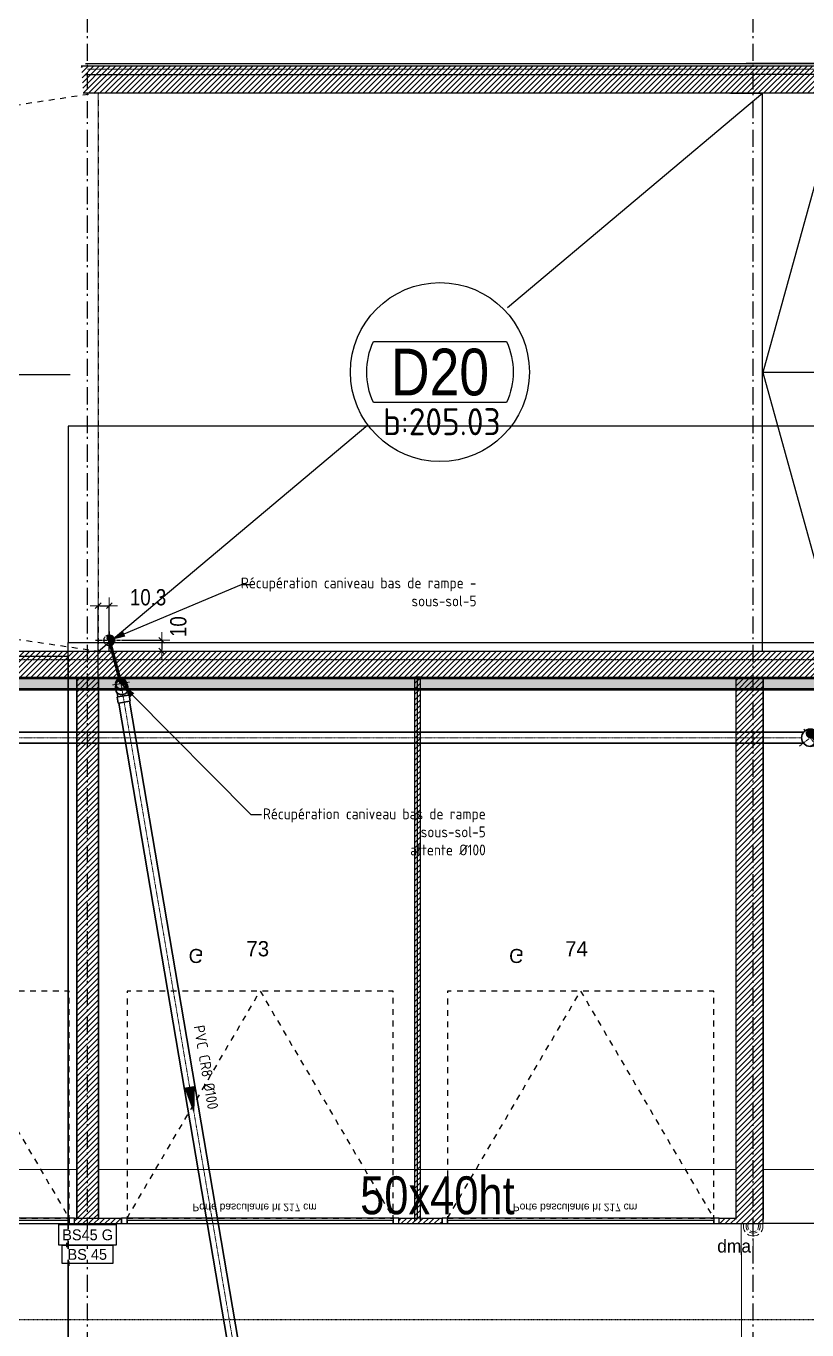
# Model space of a CAD drawing. Header units: centimetres. Extents: x 2097 to 16812, y -3973 to 8191.
# Drawn here: x 8380 to 9101, y 4282 to 5487 of the extents above; entities that cross this region are included whole.
import ezdxf
from ezdxf import colors
from ezdxf.entities.mleader import LeaderData, LeaderLine
from ezdxf.enums import TextEntityAlignment as Align
from ezdxf.math import Vec2, Vec3

# ---------------------------------------------------------------- set-up
doc = ezdxf.new("R2010")
doc.units = ezdxf.units.CM
for name, pattern in [('ACAD_ISO02W100', [15, 12, -3]), ('AXES', [4, 2.5, -0.4999999999999999, 0.4999999999999999, -0.4999999999999999]), ('CACHE', [0.7499999999999999, 0.4999999999999999, -0.25]), ('prlm_eu', [2, 1.25, -0.25, 0.25, -0.25]), ('Style de ligne -1', [0.41664, 0.20828, -0.20836]), ('Style de ligne -6', [1.0416400000000001, 0.625, -0.20828, 0.06943000000000005, -0.13893]), ('VW-01', [0.41656, 0.20828, -0.20828])]:
    doc.linetypes.add(name, pattern=pattern)
doc.layers.get('0').update_dxf_attribs({"color": 252, "lineweight": 18})
for name, color, linetype, lineweight in [('01_poutres', 252, 'Continuous', 20), ('01_texte_repere', 252, 'Continuous', 20), ('AA_COTES', 253, 'Continuous', 0), ('Fontanel-rsd', 7, 'Continuous', 0)]:
    doc.layers.add(name, color=color, linetype=linetype, lineweight=lineweight)
for name, color, linetype in [('01_texte', 252, 'Continuous'), ('B GÈnÈral_Hatch', 252, 'Continuous'), ('B Général', 252, 'Continuous'), ('C ANNOTATIONS-axes horizontaux', 252, 'VW-01'), ('C ANNOTATIONS-prestations', 252, 'Continuous'), ('prlm-BA', 252, 'Continuous'), ('prlm-EAU-EUEV', 25, 'Continuous'), ('prlm-ELEC-CFO', 201, 'Continuous'), ('prlm-ELEC-SSI', 230, 'Continuous')]:
    doc.layers.add(name, color=color, linetype=linetype)
doc.layers.add('prlm-ZEROPLOT', color=254, linetype='Continuous', plot=False)
doc.styles.add('CEDREP', font='')
doc.styles.add('CEDTXT', font='isocp.shx')
doc.styles.add('Eurostile', font='')
doc.styles.add('prlm-elec-cfo', font='comic.ttf', dxfattribs={"height": 12})
doc.styles.get("Standard").update_dxf_attribs({"font": 'isocp.shx', "height": 15})
doc.styles.add('STYLE2', font='ARIALN.TTF')
doc.styles.get('CEDREP').set_extended_font_data('Gill Sans MT Condensed')
doc.styles.get('Eurostile').set_extended_font_data('Eurostile')
doc.dimstyles.new('JB50', dxfattribs={"dimscale": 0.1, "dimtxt": 150, "dimasz": 15, "dimexe": 0.1, "dimexo": 0.1, "dimgap": 0.09, "dimtad": 1, "dimdec": 1, "dimdsep": 46, "dimtxsty": 'STYLE2', "dimblk1": 'BOND_G', "dimblk2": 'BOND_D', "dimsah": 1, "dimcen": 1.5, "dimdle": 0.01, "dimse1": 1, "dimse2": 1, "dimclrd": 256, "dimclre": 256, "dimclrt": 256, "dimazin": 2, "dimtfac": 2.333333333333333, "dimtdec": 1, "dimtix": 1, "dimtmove": 2, "dimatfit": 3, "dimldrblk": 'BOND_G', "dimfxl": 1, "dimtolj": 1, "dimtzin": 0, "dimarcsym": 0})
pattern_1 = [(45, (0, 0), (2.425347222222122, -2.645833333333339), [])]

# ---------------------------------------------------------------- blocks, each defined once
blk = doc.blocks.new('Parking Spaces-3')
at = {"layer": 'B Général', "linetype": 'Continuous'}
for p, q in [((0, 0), (3.061616997868383e-14, 500)), ((294.5, 0), (294.5000000000001, 500)), ((294.5, 0), (294.5000000000001, 500)), ((589, 0), (589, 500)), ((0, 0), (294.5, 0)), ((294.5, 0), (589, 0))]:
    blk.add_line(p, q, dxfattribs=at)
at = {"layer": 'B Général', "extrusion": (0, 0, -1), "char_height": 14.11800130208333, "attachment_point": 5, "text_direction": (1, 0, 0), "line_spacing_factor": 0.8941417206159927, "style": 'Eurostile'}
for s, insert in [('73', (147.25, 250)), ('74', (441.75, 250))]:
    blk.add_mtext(s, dxfattribs=dict(at, insert=insert))
blk = doc.blocks.new('Porte basculante ht200cm')
at = {"layer": 'B Général', "linetype": 'Style de ligne -1', "ltscale": 25.4}
for p, q in [((-123, -2.5), (0, -212.5)), ((0, -212.5), (123, -2.5))]:
    blk.add_line(p, q, dxfattribs=at)
at = {"layer": 'B Général', "linetype": 'Continuous', "flags": 128}
for points in [[(-128, 2.5), (128, 2.5), (128, -2.5), (-128, -2.5)], [(-123, 2.5), (123, 2.5), (123, -0.5), (-123, -0.5)]]:
    blk.add_lwpolyline(points, close=True, dxfattribs=at)
at = {"layer": 'B Général', "flags": 128}
for points in [[(-128, 2.5), (-123, 2.5), (-123, -2.5), (-128, -2.5)], [(123, 2.5), (128, 2.5), (128, -2.5), (123, -2.5)]]:
    blk.add_lwpolyline(points, close=True, dxfattribs=at)
at = {"layer": 'B Général', "linetype": 'Style de ligne -1', "ltscale": 25.4, "flags": 128}
blk.add_lwpolyline([(-123, -2.5), (123, -2.5), (123, -212.5), (-123, -212.5)], close=True, dxfattribs=at)
at = {"layer": 'B Général', "insert": (-66, -238.416693250868), "char_height": 12.94150119357639, "attachment_point": 1, "line_spacing_factor": 0.8941417206159925, "style": 'Eurostile'}
blk.add_mtext('G', dxfattribs=at)
at = {"layer": 'C ANNOTATIONS-prestations', "insert": (-62.5811138648618, -8.981973471623414), "char_height": 7.059000651041666, "attachment_point": 1, "line_spacing_factor": 0.8941417206159927, "style": 'Eurostile'}
blk.add_mtext('Porte basculante ht 217 cm', dxfattribs=at)
blk = doc.blocks.new('Objet Paramétrique-2')
at = {"layer": 'B Général', "linetype": 'Continuous'}
for p, q in [((0, 0), (3.061616997868383e-14, 500)), ((243, 0), (243.0000000000001, 500)), ((486, 0), (486, 500)), ((729, 0), (729, 500)), ((0, 0), (729, 0))]:
    blk.add_line(p, q, dxfattribs=at)
at = {"layer": 'B Général', "extrusion": (0, 0, -1), "char_height": 14.11800130208333, "attachment_point": 5, "text_direction": (1, 0, 0), "line_spacing_factor": 0.8941417206159927, "style": 'Eurostile'}
for s, insert in [('75', (121.5, 250)), ('76', (364.5, 250)), ('77', (607.5, 250))]:
    blk.add_mtext(s, dxfattribs=dict(at, insert=insert))
blk = doc.blocks.new('Groupe-2-1')
at = {"layer": 'B Général', "linetype": 'Continuous'}
blk.add_line((9060.173880644621, 4909.435610490414), (9060.173880644621, 5424.879928896531), dxfattribs=at)
at = {"layer": 'B Général', "linetype": 'Continuous', "flags": 128}
blk.add_lwpolyline([(9132, 5425.388918277905), (9060.346268352883, 5167.157712039281), (9132, 4908.926505800659)], dxfattribs=at)
blk = doc.blocks.new('Parking Spaces-13')
at = {"layer": 'B Général', "linetype": 'Continuous'}
for p, q in [((0, 0), (3.061616997868383e-14, 500)), ((260, 0), (260.0000000000001, 500)), ((0, 0), (260, 0))]:
    blk.add_line(p, q, dxfattribs=at)
at = {"layer": 'B Général', "extrusion": (0, 0, -1), "insert": (130, 250), "char_height": 14.11800130208333, "attachment_point": 5, "text_direction": (1, 0, 0), "line_spacing_factor": 0.8941417206159927, "style": 'Eurostile'}
blk.add_mtext('72', dxfattribs=at)
blk = doc.blocks.new('A$C711F189D')
at = {"layer": '01_poutres', "color": 0}
for points in [[(-783.0000025385834, 715.999994598395), (-1043.000002520363, 715.9999945989944)], [(-173.7900003681716, 715.9999945969917), (-762.9993530742086, 715.9999945983495)], [(580.999997161598, 715.9999945952527), (-148.790000387864, 715.9999945969344)], [(584.999997535575, 665.9999945952436), (-2123.000002581382, 665.9999945994537)]]:
    blk.add_lwpolyline(points, dxfattribs=at)
at = {"layer": '01_texte', "color": 0}
for points in [[(-385.0075543413059, 1512.732576237777), (-149.1379471291148, 1710.9999977728)], [(-762.9993530908268, 1194.999994303078), (-514.1829188901156, 1404.150267742647)]]:
    blk.add_lwpolyline(points, dxfattribs=at)
blk.add_lwpolyline([(-508.9385117839756, 1481.132586278834), (-385.8210056631124, 1481.132586278834, -0.2173899668978265), (-385.8210056631124, 1424.948390027157), (-508.9385117839756, 1424.948390027157, -0.2173899668978255), (-508.9385117839756, 1481.132586278834, 24.04159457879226)], format="xyb", dxfattribs=at)
blk.add_circle((-447.3797587235513, 1453.040488152995), 82.66569334210362, dxfattribs=at)
for s, height, style, p in [('D20', 43.2, 'CEDREP', (-447.3797587235513, 1453.040488152995)), ('b:205.03', 25, 'CEDTXT', (-445.6847074968009, 1407.137097166398))]:
    blk.add_text(s, height=height, dxfattribs=dict(at, style=style)).set_placement(p, align=Align.MIDDLE_CENTER)
at = {"layer": '01_texte_repere', "color": 0, "insert": (-449.7629378517086, 674.1880116312655), "char_height": 34.99999999999999, "width": 164.8035267207524, "attachment_point": 8, "rotation": 0.00016748632091718877, "style": 'CEDREP'}
blk.add_mtext('50x40ht ', dxfattribs=at)
blk = doc.blocks.new('xi.dma')
at = {"layer": 'prlm-ELEC-CFO', "color": 0, "linetype": 'ACAD_ISO02W100', "lineweight": 5, "flags": 128}
for points in [[(0, 0), (2.14306111918916e-15, 35)], [(-20, 0), (20, 0)]]:
    blk.add_lwpolyline(points, dxfattribs=at)
at = {"layer": 'prlm-ELEC-CFO', "color": 0, "linetype": 'ByBlock', "lineweight": 5}
for radius, start, end in [(9, 145.0000000000026, 191.8029645932288), (6.5, 145.0000000000026, 199.0386751890759), (9, 55.00000000000264, 124.9999999999974), (5, 145.0000000000026, 207.3744600146318), (6.5, 55.00000000000264, 124.9999999999974), (5, 55.00000000000264, 124.9999999999974), (5, 332.6255399853683, 34.99999999999736), (6.5, 340.9613248109241, 34.99999999999736), (9, 348.1970354067711, 34.99999999999736)]:
    blk.add_arc((-1.818989403545856e-12, 2.41194238509479), radius, start, end, dxfattribs=at)
blk = doc.blocks.new('xi.bs45')
at = {"layer": 'prlm-ELEC-SSI', "color": 0, "linetype": 'ByBlock', "lineweight": -2}
blk.add_lwpolyline([(-23.45764456212055, 17), (23.45764456212055, 17), (23.45764456212055, 0), (-23.45764456212055, 0)], close=True, dxfattribs=at)
at = {"layer": 'prlm-ZEROPLOT', "color": 254, "linetype": 'ByBlock', "lineweight": -2}
blk.add_lwpolyline([(-16.99832946183544, -1.978939716698825), (-16.99832946183544, 2.021060283301175)], dxfattribs=at)
at = {"layer": 'prlm-ELEC-SSI', "color": 0, "linetype": 'ByBlock', "lineweight": -2, "insert": (-0.2377037487871603, 8.38592440103168), "char_height": 10, "width": 43.76937607658702, "attachment_point": 5, "style": 'prlm-elec-cfo', "bg_fill": 3, "box_fill_scale": 1, "bg_fill_color": 256, "bg_fill_transparency": 0}
blk.add_mtext('BS 45', dxfattribs=at)
blk = doc.blocks.new('xi.bs45g')
at = {"layer": 'prlm-ELEC-SSI', "color": 0, "linetype": 'ByBlock', "lineweight": -2}
blk.add_lwpolyline([(-26.45764456212056, 19), (26.45764456212055, 19), (26.45764456212055, 0), (-26.45764456212055, 0)], close=True, dxfattribs=at)
at = {"layer": 'prlm-ZEROPLOT', "color": 254, "linetype": 'ByBlock', "lineweight": -2}
blk.add_lwpolyline([(-18.99999999999999, -1.999999999999996), (-18.99999999999999, 2)], dxfattribs=at)
at = {"layer": 'prlm-ELEC-SSI', "color": 0, "linetype": 'ByBlock', "lineweight": -2, "insert": (0.06207185706060656, 9.460127505502925), "char_height": 10, "width": 49.66057497785333, "attachment_point": 5, "style": 'prlm-elec-cfo', "bg_fill": 3, "box_fill_scale": 1, "bg_fill_color": 256, "bg_fill_transparency": 0}
blk.add_mtext('BS45 G', dxfattribs=at)
blk = doc.blocks.new('A$C0C68167A')
at = {"linetype": 'Continuous', "true_color": 0xe6e6e6}
h = blk.add_hatch(color=254, dxfattribs=at)
edge = h.paths.add_edge_path()
edge.add_arc((0.0006059133411326911, 8.158531272783875e-08), 4.5, 270.0154294565103, 450.0154294565103)
edge.add_arc((-9.094947017729282e-13, 2.250000000000455), 2.25, 90.0154294565103, 270.0154294565103)
edge.add_arc((0.001211826682265382, -2.249999836830284), 2.25, -89.98457054348972, 90.01542945651028, ccw=False)
at = {"color": 9, "linetype": 'AXES'}
for p, q in [((-12.71525386532903, -0.003424152105708345), (12.71525386532812, 0.003424152106163092)), ((-0.001548445206935867, 7.999999791506525), (0.002760271889201249, -7.9999996283359))]:
    blk.add_line(p, q, dxfattribs=at)
at = {"color": 9, "linetype": 'Continuous'}
for p, q in [((-0.0003029566714758403, 3.374999959208253), (-1.124999959208253, 2.249697043329888)), ((-1.124999959208253, 2.249697043329888), (-9.094947017729282e-13, 2.250000000000455)), ((0.0005251248958302313, 0.3000000707070285), (0.0003029566705663456, 1.125000040792656)), ((2.250605831756729, 0.0006059949269001663), (2.100302880524396, 1.125565559911593))]:
    blk.add_line(p, q, dxfattribs=at)
at = {"color": 0, "linetype": 'ByBlock', "lineweight": -2}
blk.add_circle((0.0006059133411326911, 8.158531272783875e-08), 5, dxfattribs=at)
at = {"color": 9, "linetype": 'Continuous'}
for centre, radius, start, end in [((-9.094947017729282e-13, 2.250000000000455), 2.25, 90.0154294565103, 270.0154294565103), ((-9.094947017729282e-13, 2.250000000000455), 1.125, 90.0154294565103, 270.0154294565103), ((0.0006059133411326911, 8.158531272783875e-08), 4.5, 270.0154294565103, 90.0154294565103), ((0.0006059133411326911, 8.158531272783875e-08), 4.199999999999999, 0.01542945677085333, 90.0154294565103), ((0.0006059133411326911, 8.158531272783875e-08), 2.25, 0.01542945677085333, 90.0154294565103), ((0.005858932289811492, -2.099998579949897), 2.400004577632352, 269.9035237799076, 90.12733513360807), ((0.001211826682265382, -2.249999836830284), 2.25, 270.0154294565103, 90.0154294565103), ((-0.3101083611063586, -8.359216190001462e-05), 4.51071428571413, 273.9652974788025, 0.01542945677085333), ((-0.3657308538777215, -1.225098615429943), 3.406896600198638, 303.239055893699, 43.62791370935579)]:
    blk.add_arc(centre, radius, start, end, dxfattribs=at)
blk = doc.blocks.new('PVC DN100 C 90° Mont')
at = {"linetype": 'Continuous'}
h = blk.add_hatch(color=9, dxfattribs=at)
edge = h.paths.add_edge_path()
edge.add_arc((174.3050865276346, 3.637978807091713e-12), 45, 270, 450)
edge.add_arc((174.3050865276346, 22.50000000000364), 22.5, 90, 270)
edge.add_arc((174.3050865276346, -22.49999999999636), 22.5, -90, 90, ccw=False)
at = {"color": 0, "linetype": 'ByBlock', "lineweight": -2}
for p, q in [((0, 50.00000000000364), (0, 55.70000000000437)), ((0, 55.70000000000437), (57, 55.70000000000437)), ((0, -49.99999999999636), (0, 50.00000000000364)), ((57, 55.70000000000437), (57, 50.00000000000364)), ((57, 50.00000000000364), (94.09081123205033, 50.00000000000364)), ((57, 50.00000000000364), (57, -49.99999999999636)), ((151.7523086789988, 55.70000000000437), (111.4472221513643, 55.70000000000437)), ((174.3050865276346, 50.00000000000364), (151.7523086789988, 50.00000000000364)), ((0, -55.69999999999709), (0, -49.99999999999636)), ((57, -55.69999999999709), (0, -55.69999999999709)), ((57, -49.99999999999636), (94.09081123205033, -49.99999999999636)), ((57, -49.99999999999636), (57, -55.69999999999709)), ((151.7523086789988, -55.69999999999709), (111.4472221513643, -55.69999999999709)), ((174.3050865276346, -49.99999999999636), (151.7523086789988, -49.99999999999636))]:
    blk.add_line(p, q, dxfattribs=at)
at = {"color": 9, "linetype": 'AXES'}
for p, q in [((0, 0), (254.3050865276346, 3.637978807091713e-12)), ((174.3050865276346, 80.00000000000364), (174.3050865276346, -79.99999999999636))]:
    blk.add_line(p, q, dxfattribs=at)
at = {"color": 9, "linetype": 'Continuous'}
for p, q in [((174.3050865276346, 33.75000000000364), (163.0550865276346, 22.50000000000364)), ((163.0550865276346, 22.50000000000364), (174.3050865276346, 22.50000000000364)), ((174.3050865276346, 3.000000000003638), (174.3050865276346, 11.25000000000364)), ((196.8050865276346, 3.637978807091713e-12), (195.3050865276346, 11.25000000000364))]:
    blk.add_line(p, q, dxfattribs=at)
at = {"color": 0, "linetype": 'ByBlock', "lineweight": -2}
blk.add_circle((174.3050865276346, 3.637978807091713e-12), 50, dxfattribs=at)
at = {"color": 9, "linetype": 'Continuous'}
for centre, radius, start, end in [((174.3050865276346, 22.50000000000364), 22.5, 90, 270), ((174.3050865276346, 22.50000000000364), 11.25, 90, 270), ((174.3050865276346, 3.637978807091713e-12), 45, 270, 90), ((174.3050865276346, 3.637978807091713e-12), 42, 0, 90), ((174.3050865276346, 3.637978807091713e-12), 22.5, 0, 90), ((174.3519615276309, -20.99999999999636), 24.00004577632352, 269.8880943229346, 90.1119056770654), ((171.1979436704933, 3.637978807091713e-12), 45.1071428571413, 273.949868021853, 0), ((174.3050865276346, -22.49999999999636), 22.5, 270, 90), ((170.6384198609667, -12.24999999999636), 34.06896600198639, 303.2236264370474, 43.61248425266183)]:
    blk.add_arc(centre, radius, start, end, dxfattribs=at)
at = {"color": 0, "linetype": 'ByBlock', "lineweight": -2}
for centre, major_axis, ratio, start_param, end_param in [((111.4472221513643, 3.637978807091713e-12), (0, 55.70000000000073), 0.707106781186563, 0, 3.141592653589793), ((151.7523086789988, 3.637978807091713e-12), (0, 55.70000000000073), 0.707106781186563, 5.826833338673532, 9.881129929275435), ((151.7523086789988, 3.637978807091713e-12), (0, 50), 0.7071067811865214, 0, 3.141592653589793)]:
    blk.add_ellipse(centre, major_axis=major_axis, ratio=ratio, start_param=start_param, end_param=end_param, dxfattribs=at)
blk = doc.blocks.new('BOND_G')
at = {"layer": 'AA_COTES', "color": 0}
for p, q in [((0, -5), (0, 14.99999999999999)), ((5, 0), (-5, 0)), ((1.767766952966312, 1.767766952966312), (-1.767766952966426, -1.767766952966426))]:
    blk.add_line(p, q, dxfattribs=at)
blk = doc.blocks.new('BOND_D')
at = {"layer": 'AA_COTES', "color": 0}
for p, q in [((5, 0), (-5, 0)), ((-1.767766952966312, -1.767766952966312), (1.767766952966426, 1.767766952966426)), ((0, 5), (0, -15))]:
    blk.add_line(p, q, dxfattribs=at)
blk = doc.blocks.new('*D259')
at = {"layer": 'Fontanel-rsd', "color": 5, "lineweight": -2, "ltscale": 0.2, "transparency": 16777216}
for p, q in [((8446.284847020654, 4884.498904284768), (8446.284847020654, 4951.518817801871)), ((8447.784847020654, 4951.50881780187), (8455.084847024133, 4951.50881780187)), ((8456.584847024133, 4909.498904306629), (8456.584847024133, 4951.518817801871))]:
    blk.add_line(p, q, dxfattribs=at)
at = {"layer": 'Fontanel-rsd', "color": 5, "lineweight": -2, "ltscale": 0.2, "transparency": 16777216, "xscale": 1.5, "yscale": 1.5, "zscale": 1.5, "rotation": 180}
blk.add_blockref('BOND_G', (8446.284847020654, 4951.50881780187), dxfattribs=at)
at = {"layer": 'Fontanel-rsd', "color": 5, "lineweight": -2, "ltscale": 0.2, "transparency": 16777216, "xscale": 1.5, "yscale": 1.5, "zscale": 1.5}
blk.add_blockref('BOND_D', (8456.584847024133, 4951.50881780187), dxfattribs=at)
at = {"layer": 'Fontanel-rsd', "color": 5, "lineweight": 0, "ltscale": 0.2, "transparency": 16777216, "insert": (8492.417324642594, 4959.176412617697), "char_height": 15, "attachment_point": 5, "style": 'STYLE2'}
blk.add_mtext('\\A1;10.3', dxfattribs=at)
blk = doc.blocks.new('*D270')
at = {"layer": 'Fontanel-rsd', "color": 5, "lineweight": -2, "ltscale": 0.2, "transparency": 16777216}
for p, q in [((8469.310100889461, 4919.492328462713), (8505.010485641476, 4919.492328462713)), ((8505.000485641476, 4917.992328462713), (8505.000485641476, 4910.988904473603)), ((8469.326676653462, 4909.488904473603), (8505.010485641476, 4909.488904473603))]:
    blk.add_line(p, q, dxfattribs=at)
at = {"layer": 'Fontanel-rsd', "color": 5, "lineweight": -2, "ltscale": 0.2, "transparency": 16777216, "xscale": 1.5, "yscale": 1.5, "zscale": 1.5}
for name, p, rotation in [('BOND_G', (8505.000485641476, 4919.492328462713), 90), ('BOND_D', (8505.000485641476, 4909.488904473603), 270)]:
    blk.add_blockref(name, p, dxfattribs=dict(at, rotation=rotation))
at = {"layer": 'Fontanel-rsd', "color": 5, "lineweight": 0, "ltscale": 0.2, "transparency": 16777216, "insert": (8520.387888708095, 4932.176750974688), "char_height": 15, "attachment_point": 5, "rotation": 90, "style": 'STYLE2'}
blk.add_mtext('\\A1;10', dxfattribs=at)
blk = doc.blocks.new('A$C71B04B9C')
at = {"linetype": 'Continuous', "true_color": 0xe6e6e6}
h = blk.add_hatch(color=254, dxfattribs=at)
edge = h.paths.add_edge_path()
edge.add_arc((-0.000202514882403193, -4.903904482489452e-08), 7.460166020399811, 270.0154294565103, 450.0154294565103)
edge.add_arc((-0.001207006909680786, 3.73008282590763), 3.730083010199905, 90.0154294565103, 270.0154294565103)
edge.add_arc((0.0008019771448743995, -3.730082923986629), 3.730083010199905, -89.98457054348972, 90.01542945651028, ccw=False)
at = {"color": 9, "linetype": 'AXES'}
for p, q in [((-10.09425495997857, -7.732988994959669), (10.09256624834961, 7.733200575885348)), ((-6.082109386490629, 7.93850703769931), (6.08138272609358, -7.937558584082581))]:
    blk.add_line(p, q, dxfattribs=at)
at = {"color": 9, "linetype": 'Continuous'}
for p, q in [((-0.001709252919681603, 5.595124263382786), (-1.866248444384837, 3.729580579893991)), ((-1.866248444384837, 3.729580579893991), (-0.001207006909680786, 3.73008282590763)), ((-0.0003364471485838294, 0.4973443342869359), (-0.0007047608960419893, 1.865041388434292)), ((3.729880360067909, 0.001004442987323273), (3.480705922389461, 1.865978914326661))]:
    blk.add_line(p, q, dxfattribs=at)
at = {"color": 0, "linetype": 'ByBlock', "lineweight": -2}
blk.add_circle((-0.0002025148696702672, -4.903904482489452e-08), 8, dxfattribs=at)
at = {"color": 9, "linetype": 'Continuous'}
for centre, radius, start, end in [((-0.001207006909680786, 3.73008282590763), 3.730083010199905, 90.0154294565103, 270.0154294565103), ((-0.001207006909680786, 3.73008282590763), 1.865041505099953, 90.0154294565103, 270.0154294565103), ((-0.000202514882403193, -4.903904482489452e-08), 7.460166020399811, 270.0154294565103, 90.0154294565103), ((-0.000202514882403193, -4.903904482489452e-08), 6.962821619039822, 0.01542945677085333, 90.0154294565103), ((-0.000202514882403193, -4.903904482489452e-08), 3.730083010199905, 0.01542945677085333, 90.0154294565103), ((0.00850601699858089, -3.481408639632718), 3.978762799745972, 269.9035237799076, 90.12733513360807), ((0.0008019771448743995, -3.730082923986629), 3.730083010199905, 270.0154294565103, 90.0154294565103), ((-0.5153091976098949, -0.0001387646043440327), 7.477928320448124, 273.9652974788025, 0.01542945677085333), ((-0.6075209821756289, -2.030986642619609), 5.64800316707056, 303.239055893699, 43.62791370935579)]:
    blk.add_arc(centre, radius, start, end, dxfattribs=at)

msp = doc.modelspace()

# ---------------------------------------------------------------- hatches: boundary and pattern name
at = {"layer": 'B GÈnÈral_Hatch', "linetype": 'Continuous'}
h = msp.add_hatch(dxfattribs=at)
h.set_pattern_fill('50_BETON', color=256, style=0, pattern_type=2)
h.set_pattern_definition(pattern_1)
h.paths.add_polyline_path([(12010.44538687545, 5425.388904786054), (12030.44538687545, 5450.388904786053), (8430.655114235607, 5450.388904786052), (8432.313311565656, 5425.388904786052)])
h = msp.add_hatch(dxfattribs=at)
h.set_pattern_fill('50_BETON', color=256, style=0, pattern_type=2)
h.set_pattern_definition(pattern_1)
h.paths.add_polyline_path([(9790.484213023283, 4884.388904403666), (9810.484213021466, 4909.388904405121), (7066.484212899659, 4909.388904205475), (7086.484212901477, 4884.38890420693)])
h = msp.add_hatch(dxfattribs=at)
h.set_pattern_fill('50_BETON', color=256, style=0, pattern_type=2)
h.set_pattern_definition(pattern_1)
h.paths.add_polyline_path([(8446.48486239143, 4884.388904305879), (8426.48486239143, 4884.388904305153), (8426.484862427735, 4385.388904790389), (8446.484862427735, 4385.388904791843)])
h = msp.add_hatch(dxfattribs=at)
h.set_pattern_fill('50_BETON', color=256, style=0, pattern_type=2)
h.set_pattern_definition(pattern_1)
h.paths.add_polyline_path([(8738.98486240774, 4382.888904876982), (8743.98486240774, 4382.888904877346), (8743.98486237118, 4885.388904787583), (8738.98486237118, 4885.388904787219)])
h = msp.add_hatch(dxfattribs=at)
h.set_pattern_fill('50_BETON', color=256, style=0, pattern_type=2)
h.set_pattern_definition(pattern_1)
h.paths.add_polyline_path([(9035.694215460351, 4885.388904528825), (9035.69421549673, 4385.388903832699), (9060.694215497093, 4380.38890383452), (9060.694215460351, 4885.388904530643)])
h = msp.add_hatch(dxfattribs=at)
h.set_pattern_fill('50_BETON', color=256, style=0, pattern_type=2)
h.set_pattern_definition(pattern_1)
h.paths.add_polyline_path([(8424.484212964891, 4385.388903788231), (8424.484212965255, 4380.388903788231), (8467.94176791457, 4380.388903791392), (8467.941767914206, 4385.388903791392)])
h = msp.add_hatch(dxfattribs=at)
h.set_pattern_fill('50_BETON', color=256, style=0, pattern_type=2)
h.set_pattern_definition(pattern_1)
h.paths.add_polyline_path([(8723.941767914206, 4385.388903810018), (8723.94176791457, 4380.388903810018), (8764.027956901446, 4380.388903812935), (8764.027956901082, 4385.388903812935)])
h = msp.add_hatch(dxfattribs=at)
h.set_pattern_fill('50_BETON', color=256, style=0, pattern_type=2)
h.set_pattern_definition(pattern_1)
h.paths.add_polyline_path([(9060.694215497091, 4380.38890383452), (9035.694215496727, 4385.3889038327), (9020.027956901082, 4385.38890383156), (9020.027956901446, 4380.388903831561)])
at = {"layer": 'Fontanel-rsd', "lineweight": 0}
h = msp.add_hatch(color=101, dxfattribs=at)
h.dxf.hatch_style = 1
h.paths.add_polyline_path([(9665.284168747554, 4884.488903717962), (9665.284168747554, 4874.488904379055), (9790.28454059932, 4874.488904388152), (9790.284540598588, 4884.488903727084)])
edge = h.paths.add_edge_path()
edge.add_line((7086.284197528708, 4874.488904454114), (9790.284197652509, 4874.488904375416))
h = msp.add_hatch(color=101, dxfattribs=at)
h.dxf.hatch_style = 1
h.paths.add_polyline_path([(8136.284226440961, 4884.488904514506), (8136.284226440961, 4874.488904456646), (9650.284168747554, 4874.488904456646), (9650.284168747554, 4884.488904452142)])

# ---------------------------------------------------------------- linework, layer by layer
at = {"layer": 'B Général', "linetype": 'Style de ligne -6', "ltscale": 25.4}
for p, q in [((8436.48421288884, 3285.388904998722), (8436.48421288884, 5820.388904895496)), ((9051.484212579608, 3285.38890504039), (9051.484212579608, 5820.388904937164))]:
    msp.add_line(p, q, dxfattribs=at)
at = {"layer": 'B Général', "linetype": 'Continuous', "lineweight": 18}
for p, q in [((8430.655114235607, 5450.388904786052), (12030.44538687545, 5450.388904786053)), ((8432.313311565656, 5425.388904786052), (12010.44538687545, 5425.388904786053)), ((7066.484212899659, 4909.388904205474), (9810.484213021466, 4909.388904405121)), ((8166.484212928767, 4884.388904285508), (8426.48486239044, 4884.388904304425)), ((8426.484862427735, 4385.388904790389), (8426.48486239143, 4884.388904304426)), ((8446.48486239143, 4884.38890430588), (9790.484213023285, 4884.388904403666)), ((8446.484862427735, 4385.388904791844), (8446.48486239143, 4884.38890430588)), ((8738.98486240774, 4382.888904876982), (8738.98486237118, 4885.388904787219)), ((8743.98486240774, 4382.888904877346), (8743.98486237118, 4885.388904787583)), ((9035.69421549673, 4385.388903832699), (9035.694215460351, 4885.388904528825)), ((9060.694215497093, 4380.388903834521), (9060.694215460351, 4885.388904530644)), ((8424.484212964891, 4385.388903788231), (8467.941767914206, 4385.388903791392)), ((8424.484212965255, 4380.388903788231), (8467.94176791457, 4380.388903791392)), ((8723.941767914206, 4385.388903810018), (8764.027956901082, 4385.388903812935)), ((8723.94176791457, 4380.388903810018), (8764.027956901446, 4380.388903812935)), ((9020.027956901082, 4385.38890383156), (9035.69421549673, 4385.3889038327)), ((9020.027956901446, 4380.38890383156), (9060.694215497093, 4380.388903834519))]:
    msp.add_line(p, q, dxfattribs=at)
at = {"layer": 'B Général', "linetype": 'Continuous'}
for p, q in [((8430.655114235607, 5450.388904786052), (12030.44538687545, 5450.388904786053)), ((8432.313311565656, 5425.388904786052), (12010.44538687545, 5425.388904786053)), ((6786.676092214871, 5165.180754266092), (8420.374334627177, 5165.180754266092)), ((10740.34626835288, 5167.157712039281), (9060.346268352883, 5167.157712039281)), ((7066.484212899659, 4909.388904205474), (9810.484213021466, 4909.388904405121)), ((8166.484212928767, 4884.388904285508), (8426.48486239044, 4884.388904304425)), ((8426.484862427735, 4385.388904790389), (8426.48486239143, 4884.388904304426)), ((8446.484862392419, 4884.38890430588), (9790.484213023285, 4884.388904403666)), ((8446.484862427735, 4385.388904791844), (8446.48486239143, 4884.38890430588)), ((8743.98486237118, 4885.388904787583), (8738.98486237118, 4885.388904787219)), ((8738.98486240774, 4382.888904876982), (8738.98486237118, 4885.388904787219)), ((8743.98486240774, 4382.888904877346), (8743.98486237118, 4885.388904787583)), ((9035.69421549673, 4385.388903832699), (9035.694215460351, 4885.388904528825)), ((9060.694215497093, 4380.388903834521), (9060.694215460351, 4885.388904530644)), ((8424.484212964891, 4385.388903788231), (8467.941767914206, 4385.388903791392)), ((8424.484212965255, 4380.388903788231), (8424.484212964891, 4385.388903788231)), ((8424.484212965255, 4380.388903788231), (8467.94176791457, 4380.388903791392)), ((8467.94176791457, 4380.388903791392), (8467.941767914206, 4385.388903791392)), ((8723.941767914206, 4385.388903810018), (8741.484862407558, 4385.388903811294)), ((8723.94176791457, 4380.388903810018), (8723.941767914206, 4385.388903810018)), ((8723.94176791457, 4380.388903810018), (8764.027956901446, 4380.388903812935)), ((8746.484862407558, 4385.388903811658), (8764.027956901082, 4385.388903812935)), ((8764.027956901446, 4380.388903812935), (8764.027956901082, 4385.388903812935)), ((9020.027956901082, 4385.38890383156), (9035.69421549673, 4385.3889038327)), ((9020.027956901446, 4380.38890383156), (9020.027956901082, 4385.38890383156)), ((9020.027956901446, 4380.38890383156), (9060.694215497093, 4380.388903834519)), ((9790.484213023285, 4380.388904797257), (9061.484212591438, 4380.388904797257))]:
    msp.add_line(p, q, dxfattribs=at)
at = {"layer": 'B Général', "linetype": 'VW-01', "ltscale": 25.4}
msp.add_line((7086.484212899484, 4874.388904454115), (9790.484213023285, 4874.388904375417), dxfattribs=at)
at = {"layer": 'B Général', "linetype": 'VW-01', "ltscale": 25.4, "flags": 128}
msp.add_lwpolyline([(6726.484862402349, 5165.468290459665), (8446.48486239117, 4909.388904504793), (8446.484862413698, 5425.388904640306)], close=True, dxfattribs=at)
at = {"layer": 'C ANNOTATIONS-axes horizontaux'}
for p, q in [((12370.81265411933, 4901.388904382574), (2960.812654119335, 4901.388904382574)), ((12370.81265411934, 4291.388904737943), (2960.812654119339, 4291.388904737943))]:
    msp.add_line(p, q, dxfattribs=at)
at = {"layer": 'Fontanel-rsd', "color": 140, "lineweight": 30}
for p, q in [((8434.522220021945, 5452.220071094061), (9045.037576771094, 5452.562491733663)), ((9045.037576772036, 5452.562491733663), (9892.285443916175, 5452.76107877844)), ((8434.53555454056, 5442.219307763315), (9045.041167120064, 5442.562061906467)), ((9045.041167120064, 5442.562061906467), (9892.287145650718, 5442.760843249585))]:
    msp.add_line(p, q, dxfattribs=at)
at = {"layer": 'Fontanel-rsd', "color": 9, "linetype": 'AXES', "lineweight": 15, "ltscale": 0.3}
msp.add_line((8436.284197518064, 5447.221538315398), (10832.1931376977, 5448.056109138211), dxfattribs=at)
at = {"layer": 'Fontanel-rsd', "color": 3, "linetype": 'CACHE', "lineweight": 18}
msp.add_lwpolyline([(8446.284847020395, 4909.488904504789), (8446.284847042922, 5425.488904640306), (9059.973865273845, 5424.979928896531), (9059.973865311467, 4909.488903673784)], close=True, dxfattribs=at)
at = {"layer": 'Fontanel-rsd', "color": 94, "lineweight": 50}
msp.add_lwpolyline([(8136.284226440961, 4884.488904514506), (8136.284226440961, 4874.488904456646), (9650.284168747554, 4874.488904456646), (9650.284168747554, 4884.488904452142)], close=True, dxfattribs=at)
at = {"layer": 'Fontanel-rsd', "color": 9, "linetype": 'AXES', "lineweight": 15, "ltscale": 0.3}
for points in [[(8599.944817559606, 4100.266287860781), (8470.295290195027, 4862.371911648564)], [(7146.284197557115, 4829.488890827866), (9096.2506890263, 4829.488890969697)]]:
    msp.add_lwpolyline(points, dxfattribs=at)
at = {"layer": 'Fontanel-rsd', "color": 1, "lineweight": 30}
msp.add_lwpolyline([(8605.016653685137, 4100.266287860781), (8475.224471537098, 4863.21046474586)], dxfattribs=at)
at = {"layer": 'Fontanel-rsd', "color": 140, "lineweight": 30}
for points in [[(7141.284197557116, 4834.488890827739), (9098.0056910668, 4834.488890969826)], [(7151.284197557115, 4824.488890969427), (9098.005690988595, 4824.488890970331)]]:
    msp.add_lwpolyline(points, dxfattribs=at)
at = {"layer": 'Fontanel-rsd', "color": 1, "lineweight": 30}
msp.add_lwpolyline([(8530.78180883615, 4506.82016412759, 9.999999999999996, 0, 0), (8535.129429019908, 4481.263990807971, 0, 0, 0)], format="xyseb", dxfattribs=at)
at = {"layer": 'prlm-EAU-EUEV', "linetype": 'prlm_eu', "ltscale": 50, "const_width": 3, "flags": 128}
msp.add_lwpolyline([(8456.585372149037, 4919.788904381314), (8467.3657364907, 4879.537723413416)], dxfattribs=at)
at = {"layer": 'prlm-ZEROPLOT'}
for points in [[(8418.484862324302, 4917.388168060701), (11031.38766635655, 4917.388168060701), (11031.38766635655, 5117.388904241328), (8418.484862324302, 5117.388904241328)], [(8418.484862324302, 4917.388168060701), (10859.38766629214, 4917.388168173071), (10859.38913113581, 3517.38999376426), (9818.48455593083, 3517.38999376426), (9818.48455593083, 2192.490936275804), (8418.484862262412, 2192.490936275775)], [(8418.484862324272, 3251.426602378683), (7626.484212869933, 3251.388904786), (7626.484212869933, 3317.639232783722), (7638.484212898056, 3317.639232783722), (7638.484212905905, 4893.388904381263), (7810.484212905905, 4893.388904381263), (7810.484212905905, 4904.888904757479), (8418.484862324018, 4904.88890474367)]]:
    msp.add_lwpolyline(points, close=True, dxfattribs=at)

# ---------------------------------------------------------------- block references
at = {"layer": 'B Général'}
msp.add_blockref('Groupe-2-1', (0, 0), dxfattribs=at)
at = {"layer": 'B Général', "xscale": -1}
for name, p, rotation in [('Parking Spaces-13', (8166.484212928766, 4884.388904206203), 180), ('Parking Spaces-3', (8446.484862389532, 4884.388904206203), 180), ('Objet Paramétrique-2', (9060.694215473824, 4884.388904485039), 180.0000000026375), ('Porte basculante ht200cm', (8296.484212965073, 4382.888903778918), 180.0000000041686), ('Porte basculante ht200cm', (8595.941767914388, 4382.888903800706), 180.0000000041686), ('Porte basculante ht200cm', (8892.027956901264, 4382.888903822247), 180.0000000041686)]:
    msp.add_blockref(name, p, dxfattribs=dict(at, rotation=rotation))
at = {"layer": 'Fontanel-rsd', "color": 1, "lineweight": 30, "xscale": -0.09999999999999996, "yscale": 0.09999999999999998, "zscale": 0.09999999999999999, "rotation": 279.590805270002}
msp.add_blockref('PVC DN100 C 90° Mont', (8470.295290195027, 4862.371911648564), dxfattribs=at)
at = {"layer": 'Fontanel-rsd', "color": 140, "lineweight": 30}
msp.add_blockref('A$C71B04B9C', (9104.250891541169, 4829.488890970279), dxfattribs=at)
at = {"layer": 'prlm-BA'}
msp.add_blockref('A$C711F189D', (9209.484212606141, 3714.388910204608), dxfattribs=at)
at = {"layer": 'prlm-EAU-EUEV', "linetype": 'prlm_eu', "ltscale": 50}
msp.add_blockref('A$C0C68167A', (8456.584847024133, 4919.488904310607), dxfattribs=at)
at = {"layer": 'prlm-ELEC-CFO', "rotation": 180}
msp.add_blockref('xi.dma', (9051.484212579606, 4380.388904797257), dxfattribs=at)

# ---------------------------------------------------------------- texts
at = {"layer": 'Fontanel-rsd', "color": 1, "lineweight": 15, "insert": (8534.403389353984, 4562.837390643583, 4.787761291299926e-08), "char_height": 9.999999999999995, "attachment_point": 7, "rotation": 279.68035251648075}
msp.add_mtext_dynamic_manual_height_columns('PVC CR8 Ø100', width=1678.142295874926, gutter_width=12.5, heights=[0], dxfattribs=at)

# ---------------------------------------------------------------- dimensions: what is measured, and where the dimension line sits
at = {"layer": 'Fontanel-rsd', "color": 5, "lineweight": 0, "ltscale": 0.2}
dim = msp.add_linear_dim(base=(8456.584847024133, 4951.50881780187), p1=(8446.284847020654, 4884.488904284768), p2=(8456.584847024133, 4909.488904306629), dimstyle='JB50', override={"dimse1": 0, "dimse2": 0, "dimclrd": 5, "dimclre": 5, "dimclrt": 5}, dxfattribs=at)
dim.commit()
dim.dimension.update_dxf_attribs({"geometry": '*D259', "text_midpoint": (8492.417324642594, 4959.176412617697), "dimtype": 160})
dim = msp.add_linear_dim(base=(8505.000485641476, 4909.488904473603), p1=(8469.30010088946, 4919.492328462713), p2=(8469.316676653461, 4909.488904473603), angle=90, dimstyle='JB50', override={"dimse1": 0, "dimse2": 0, "dimclrd": 5, "dimclre": 5, "dimclrt": 5}, dxfattribs=at)
dim.commit()
dim.dimension.update_dxf_attribs({"geometry": '*D270', "text_midpoint": (8520.387888708095, 4932.176750974688), "dimtype": 160})

# ---------------------------------------------------------------- leaders
at = {"layer": 'Fontanel-rsd', "color": 1}
ml = msp.add_multileader_mtext('Standard', dxfattribs=at)
ml.set_content('Récupération caniveau bas de rampe sous-sol-5\\Pattente Ø100', color=1)
ml.set_leader_properties()
ml.build(insert=Vec2(0, 0))
ml.multileader.update_dxf_attribs({"has_text_frame": 1, "text_right_attachment_type": 6, "dogleg_length": 10, "arrow_head_size": 15})
ctx = ml.context
ctx.base_point, ctx.char_height, ctx.arrow_head_size, ctx.plane_origin = Vec3(8597.194604451235, 4758.63486402003), 10, 15, Vec3(8467.3657364907, 4879.537723413416)
ctx.right_attachment, ctx.text_align_type = 6, 2
notes = []
notes.append((ctx, [(1, (1, 1, 0), (8587.194604451235, 4758.63486402003), (1, 0), 10, [(0, [(8467.3657364907, 4879.537723413416)], 0, [])])]))
ctx.mtext.insert, ctx.mtext.width, ctx.mtext.alignment, ctx.mtext.flow_direction = Vec3(8804.41287174472, 4764.125125940782), 221.1925276670858, 3, 5
at = {"layer": 'prlm-EAU-EUEV', "linetype": 'prlm_eu', "ltscale": 50}
ml = msp.add_multileader_mtext('Standard', dxfattribs=at)
ml.set_content('Récupération caniveau bas de rampe - sous-sol-5', color=256)
ml.set_leader_properties()
ml.build(insert=Vec2(0, 0))
ml.multileader.update_dxf_attribs({"has_text_frame": 1, "text_right_attachment_type": 6, "dogleg_length": 10, "arrow_head_size": 15})
ctx = ml.context
ctx.base_point, ctx.char_height, ctx.arrow_head_size, ctx.plane_origin = Vec3(8588.669399457822, 4971.19114142702), 10, 15, Vec3(8467.366376592758, 4919.114986327473)
ctx.right_attachment, ctx.text_align_type = 6, 2
notes.append((ctx, [(1, (1, 1, 0), (8578.669399457822, 4971.19114142702), (1, 0), 10, [(0, [(8456.584847024133, 4919.488904310607)], 0, [])])]))
ctx.mtext.insert, ctx.mtext.width, ctx.mtext.alignment, ctx.mtext.flow_direction = Vec3(8795.887666751307, 4977.574620271882), 221.1925276670858, 3, 5
for ctx, leaders in notes:
    for number, flags, end, landing, length, lines in leaders:
        leader = LeaderData()
        leader.index, (leader.has_last_leader_line, leader.has_dogleg_vector, leader.attachment_direction) = number, flags
        leader.last_leader_point, leader.dogleg_vector, leader.dogleg_length = Vec3(end), Vec3(landing), length
        for number, points, colour, breaks in lines:
            line = LeaderLine()
            line.index, line.vertices, line.color, line.breaks = number, Vec3.list(points), colors.encode_raw_color(colour), breaks
            leader.lines.append(line)
        ctx.leaders.append(leader)

# ---------------------------------------------------------------- next in the draw order: block references
at = {"layer": 'prlm-ELEC-SSI'}
msp.add_blockref('xi.bs45', (8436.48421288884, 4343.516684003325), dxfattribs=at)

# ---------------------------------------------------------------- next in the draw order: texts
at = {"layer": 'prlm-ELEC-CFO', "lineweight": 20, "insert": (9033.885365731912, 4365.703445869371), "char_height": 12, "attachment_point": 2, "line_spacing_factor": 0.8, "style": 'prlm-elec-cfo', "bg_fill": 3, "box_fill_scale": 0.95, "bg_fill_color": 256, "bg_fill_transparency": 0}
msp.add_mtext('dma', dxfattribs=at)

# ---------------------------------------------------------------- next in the draw order: linework, layer by layer
at = {"layer": 'Fontanel-rsd', "color": 3, "linetype": 'CACHE', "lineweight": 18}
msp.add_lwpolyline([(9040.444673753282, 4380.488904211927), (9810.284197689178, 4380.488904267937), (9810.284197689183, 3846.489752893427), (9614.284539060678, 3846.489752893424), (9042.28419720883, 3846.489752893424)], close=True, dxfattribs=at)

# ---------------------------------------------------------------- next in the draw order: block references
at = {"layer": 'prlm-ELEC-SSI'}
msp.add_blockref('xi.bs45g', (8436.48421288884, 4360.516684003325), dxfattribs=at)

# ---------------------------------------------------------------- next in the draw order: linework, layer by layer
at = {"layer": 'Fontanel-rsd', "color": 1, "lineweight": 30}
msp.add_lwpolyline([(8594.872981434077, 4100.266287860781), (8465.366108852955, 4861.533358551267)], dxfattribs=at)
at = {"layer": 'Fontanel-rsd', "color": 3, "linetype": 'CACHE', "lineweight": 18}
msp.add_lwpolyline([(7086.284197529792, 3939.488904474877), (7086.28419753454, 4380.488905047605), (8446.28419750042, 4380.488904168687), (9040.444673753282, 4380.488904211927), (9042.28419720883, 3779.425841030485), (9042.28419720883, 3779.425841030485), (9042.28419720883, 3779.425841030485), (9042.28419720883, 3779.425841030485), (9042.28419720883, 3779.425841030485), (7352.284197511912, 3779.473952820196), (7352.284197511912, 3829.488904474878), (7076.28419752979, 3829.488904474878), (7076.28419752979, 3939.488904474877)], close=True, dxfattribs=at)

doc.saveas('drawing.dxf')
